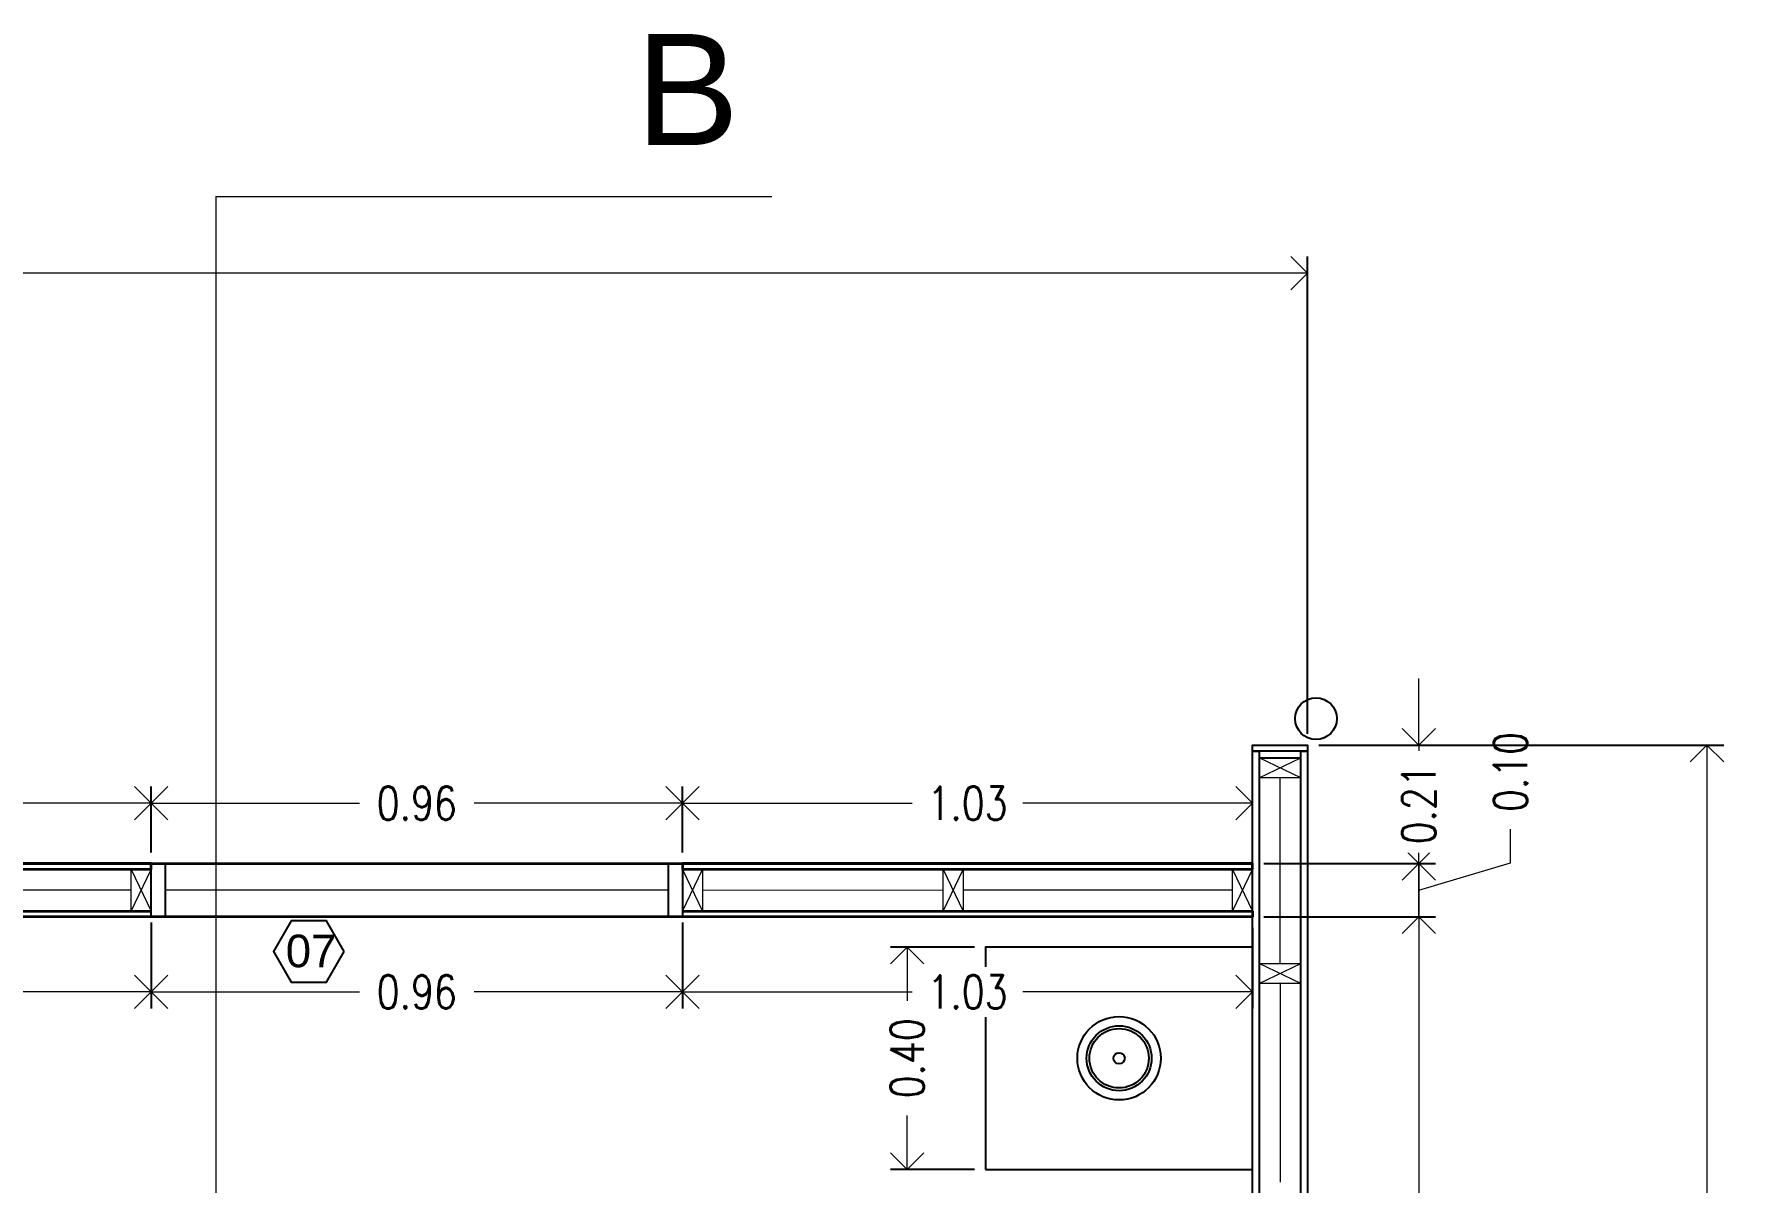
# Model space of a CAD drawing. Header units: inches. Extents: x -102.5 to -49.9, y 36.2 to 69.9.
# Drawn here: x -78.581 to -75.528, y 67.718 to 69.783 of the extents above; entities that cross this region are included whole.
import ezdxf

# ---------------------------------------------------------------- set-up
doc = ezdxf.new("R2010")
doc.units = ezdxf.units.IN
doc.header["$MEASUREMENT"] = 0
doc.layers.get('DEFPOINTS').update_dxf_attribs({"color": 210})
for name, color, linetype, lineweight in [('A-ANNO-DIMS', 3, 'Continuous', 18), ('A-DETL-MCUT', 4, 'Continuous', 25), ('A-ELEV-MBE1', 7, 'Continuous', 35), ('A-ELEV-MBE2', 4, 'Continuous', 25), ('A-SECT-MCUT', 7, 'Continuous', 35), ('A-WALL-PATT', 8, 'Continuous', 18), ('A-WALL-STUD', 3, 'Continuous', 18), ('arredi', 7, 'Continuous', 20)]:
    doc.layers.add(name, color=color, linetype=linetype, lineweight=lineweight)
doc.styles.add('E-ROMANS', font='romans.shx', dxfattribs={"width": 0.8})
doc.styles.get("Standard").update_dxf_attribs({"font": 'Arial.ttf'})
doc.dimstyles.new('Fabio1', dxfattribs={"dimscale": 0.001, "dimtxt": 60, "dimasz": 60, "dimexe": 30, "dimexo": 20, "dimgap": 30, "dimtad": 0, "dimzin": 0, "dimdsep": 46, "dimtxsty": 'E-ROMANS', "dimblk": 'OPEN90', "dimcen": 90, "dimclrd": 3, "dimclre": 3, "dimclrt": 3, "dimadec": 0, "dimazin": 0, "dimtfac": 1, "dimtmove": 1, "dimatfit": 3, "dimldrblk": 'OPEN90', "dimfxl": 1, "dimtfill": 1, "dimtolj": 1, "dimtzin": 0, "dimlwd": -1, "dimarcsym": 0})

# ---------------------------------------------------------------- blocks, each defined once
blk = doc.blocks.new('_Open90')
at = {"color": 0, "linetype": 'ByBlock', "lineweight": -2}
for p, q in [((0, 0), (-1, 0)), ((-0.5, 0.5), (0, 0)), ((0, 0), (-0.5, -0.5))]:
    blk.add_line(p, q, dxfattribs=at)
blk = doc.blocks.new('*D1476')
at = {"layer": 'A-ANNO-DIMS', "color": 3, "lineweight": -2, "transparency": 16777216}
for p, q in [((-76.8898, 68.1409), (-77.0407, 68.1409)), ((-76.8898, 67.7409), (-77.0407, 67.7409))]:
    blk.add_line(p, q, dxfattribs=at)
at = {"layer": 'A-ANNO-DIMS', "color": 3, "transparency": 16777216}
for p, q in [((-77.0107, 68.0809), (-77.0107, 68.0441)), ((-77.0107, 67.8009), (-77.0107, 67.8378))]:
    blk.add_line(p, q, dxfattribs=at)
at = {"layer": 'DEFPOINTS', "color": 0, "transparency": 16777216}
for p in [(-76.8698, 68.1409), (-77.0107, 67.7409), (-76.8698, 67.7409)]:
    blk.add_point(p, dxfattribs=at)
at = {"layer": 'A-ANNO-DIMS', "color": 3, "transparency": 16777216, "xscale": 0.06, "yscale": 0.06, "zscale": 0.06}
for p, rotation in [((-77.0107, 68.1409), 90), ((-77.0107, 67.7409), 270)]:
    blk.add_blockref('_Open90', p, dxfattribs=dict(at, rotation=rotation))
at = {"layer": 'A-ANNO-DIMS', "color": 3, "transparency": 16777216, "insert": (-77.0107, 67.9409), "char_height": 0.06, "attachment_point": 5, "rotation": 90, "style": 'E-ROMANS', "bg_fill": 3, "box_fill_scale": 1.25, "bg_fill_color": 256, "bg_fill_true_color": 13158600, "bg_fill_transparency": 0}
blk.add_mtext('\\A1;0.40', dxfattribs=at)
blk = doc.blocks.new('*D1481')
at = {"layer": 'A-ANNO-DIMS', "color": 3, "lineweight": -2, "transparency": 16777216}
for p, q in [((-78.3703, 68.1852), (-78.3703, 68.0302)), ((-77.415, 68.1852), (-77.415, 68.0302))]:
    blk.add_line(p, q, dxfattribs=at)
at = {"layer": 'A-ANNO-DIMS', "color": 3, "transparency": 16777216}
for p, q in [((-78.3103, 68.0602), (-77.9958, 68.0602)), ((-77.475, 68.0602), (-77.7895, 68.0602))]:
    blk.add_line(p, q, dxfattribs=at)
at = {"layer": 'DEFPOINTS', "color": 0, "transparency": 16777216}
for p in [(-78.3703, 68.2052), (-77.415, 68.2052), (-77.415, 68.0602)]:
    blk.add_point(p, dxfattribs=at)
at = {"layer": 'A-ANNO-DIMS', "color": 3, "transparency": 16777216, "xscale": 0.06, "yscale": 0.06, "zscale": 0.06, "rotation": 180}
blk.add_blockref('_Open90', (-78.3703, 68.0602), dxfattribs=at)
at = {"layer": 'A-ANNO-DIMS', "color": 3, "transparency": 16777216, "xscale": 0.06, "yscale": 0.06, "zscale": 0.06}
blk.add_blockref('_Open90', (-77.415, 68.0602), dxfattribs=at)
at = {"layer": 'A-ANNO-DIMS', "color": 3, "transparency": 16777216, "insert": (-77.8927, 68.0602), "char_height": 0.06, "attachment_point": 5, "style": 'E-ROMANS', "bg_fill": 3, "box_fill_scale": 1.25, "bg_fill_color": 256, "bg_fill_true_color": 13158600, "bg_fill_transparency": 0}
blk.add_mtext('\\A1;0.96', dxfattribs=at)
blk = doc.blocks.new('*D1482')
at = {"layer": 'A-ANNO-DIMS', "color": 3, "lineweight": -2, "transparency": 16777216}
for p, q in [((-79.3778, 68.1852), (-79.3778, 68.0302)), ((-78.3703, 68.1752), (-78.3703, 68.0302))]:
    blk.add_line(p, q, dxfattribs=at)
at = {"layer": 'A-ANNO-DIMS', "color": 3, "transparency": 16777216}
for p, q in [((-79.3178, 68.0602), (-78.9669, 68.0602)), ((-78.4303, 68.0602), (-78.7812, 68.0602))]:
    blk.add_line(p, q, dxfattribs=at)
at = {"layer": 'DEFPOINTS', "color": 0, "transparency": 16777216}
for p in [(-79.3778, 68.2052), (-78.3703, 68.1952), (-79.3778, 68.0602)]:
    blk.add_point(p, dxfattribs=at)
at = {"layer": 'A-ANNO-DIMS', "color": 3, "transparency": 16777216, "xscale": 0.06, "yscale": 0.06, "zscale": 0.06, "rotation": 180}
blk.add_blockref('_Open90', (-79.3778, 68.0602), dxfattribs=at)
at = {"layer": 'A-ANNO-DIMS', "color": 3, "transparency": 16777216, "xscale": 0.06, "yscale": 0.06, "zscale": 0.06}
blk.add_blockref('_Open90', (-78.3703, 68.0602), dxfattribs=at)
at = {"layer": 'A-ANNO-DIMS', "color": 3, "transparency": 16777216, "insert": (-78.874, 68.0602), "char_height": 0.06, "attachment_point": 5, "style": 'E-ROMANS', "bg_fill": 3, "box_fill_scale": 1.25, "bg_fill_color": 256, "bg_fill_true_color": 13158600, "bg_fill_transparency": 0}
blk.add_mtext('\\A1;1.01', dxfattribs=at)
blk = doc.blocks.new('*D1483')
at = {"layer": 'A-ANNO-DIMS', "color": 3, "lineweight": -2, "transparency": 16777216}
for p, q in [((-77.415, 68.1852), (-77.415, 68.0302)), ((-76.3898, 68.1752), (-76.3898, 68.0302))]:
    blk.add_line(p, q, dxfattribs=at)
at = {"layer": 'A-ANNO-DIMS', "color": 3, "transparency": 16777216}
for p, q in [((-77.355, 68.0602), (-77.0021, 68.0602)), ((-76.4498, 68.0602), (-76.8027, 68.0602))]:
    blk.add_line(p, q, dxfattribs=at)
at = {"layer": 'DEFPOINTS', "color": 0, "transparency": 16777216}
for p in [(-77.415, 68.2052), (-76.3898, 68.1952), (-76.3898, 68.0602)]:
    blk.add_point(p, dxfattribs=at)
at = {"layer": 'A-ANNO-DIMS', "color": 3, "transparency": 16777216, "xscale": 0.06, "yscale": 0.06, "zscale": 0.06, "rotation": 180}
blk.add_blockref('_Open90', (-77.415, 68.0602), dxfattribs=at)
at = {"layer": 'A-ANNO-DIMS', "color": 3, "transparency": 16777216, "xscale": 0.06, "yscale": 0.06, "zscale": 0.06}
blk.add_blockref('_Open90', (-76.3898, 68.0602), dxfattribs=at)
at = {"layer": 'A-ANNO-DIMS', "color": 3, "transparency": 16777216, "insert": (-76.9024, 68.0602), "char_height": 0.06, "attachment_point": 5, "style": 'E-ROMANS', "bg_fill": 3, "box_fill_scale": 1.25, "bg_fill_color": 256, "bg_fill_true_color": 13158600, "bg_fill_transparency": 0}
blk.add_mtext('\\A1;1.03', dxfattribs=at)
blk = doc.blocks.new('*D1565')
at = {"layer": 'A-ANNO-DIMS', "color": 3, "lineweight": -2, "transparency": 16777216}
for p, q in [((-82.5718, 68.5242), (-82.5718, 69.383)), ((-76.2908, 68.5242), (-76.2908, 69.383))]:
    blk.add_line(p, q, dxfattribs=at)
at = {"layer": 'A-ANNO-DIMS', "color": 3, "transparency": 16777216}
for p, q in [((-82.5118, 69.353), (-79.5333, 69.353)), ((-76.3508, 69.353), (-79.3293, 69.353))]:
    blk.add_line(p, q, dxfattribs=at)
at = {"layer": 'DEFPOINTS', "color": 0, "transparency": 16777216}
for p in [(-82.5718, 69.353), (-82.5718, 68.5042), (-76.2908, 68.5042)]:
    blk.add_point(p, dxfattribs=at)
at = {"layer": 'A-ANNO-DIMS', "color": 3, "transparency": 16777216, "xscale": 0.06, "yscale": 0.06, "zscale": 0.06, "rotation": 180}
blk.add_blockref('_Open90', (-82.5718, 69.353), dxfattribs=at)
at = {"layer": 'A-ANNO-DIMS', "color": 3, "transparency": 16777216, "xscale": 0.06, "yscale": 0.06, "zscale": 0.06}
blk.add_blockref('_Open90', (-76.2908, 69.353), dxfattribs=at)
at = {"layer": 'A-ANNO-DIMS', "color": 3, "transparency": 16777216, "insert": (-79.4313, 69.353), "char_height": 0.06, "attachment_point": 5, "style": 'E-ROMANS', "bg_fill": 3, "box_fill_scale": 1.25, "bg_fill_color": 256, "bg_fill_true_color": 13158600, "bg_fill_transparency": 0}
blk.add_mtext('\\A1;6.28', dxfattribs=at)
blk = doc.blocks.new('*D1567')
at = {"layer": 'A-ANNO-DIMS', "color": 3, "lineweight": -2, "transparency": 16777216}
for p, q in [((-78.3703, 68.3112), (-78.3703, 68.4295)), ((-77.415, 68.3112), (-77.415, 68.4295))]:
    blk.add_line(p, q, dxfattribs=at)
at = {"layer": 'A-ANNO-DIMS', "color": 3, "transparency": 16777216}
for p, q in [((-78.3103, 68.3995), (-77.9958, 68.3995)), ((-77.475, 68.3995), (-77.7895, 68.3995))]:
    blk.add_line(p, q, dxfattribs=at)
at = {"layer": 'DEFPOINTS', "color": 0, "transparency": 16777216}
for p in [(-77.415, 68.3995), (-78.3703, 68.2912), (-77.415, 68.2912)]:
    blk.add_point(p, dxfattribs=at)
at = {"layer": 'A-ANNO-DIMS', "color": 3, "transparency": 16777216, "xscale": 0.06, "yscale": 0.06, "zscale": 0.06, "rotation": 180}
blk.add_blockref('_Open90', (-78.3703, 68.3995), dxfattribs=at)
at = {"layer": 'A-ANNO-DIMS', "color": 3, "transparency": 16777216, "xscale": 0.06, "yscale": 0.06, "zscale": 0.06}
blk.add_blockref('_Open90', (-77.415, 68.3995), dxfattribs=at)
at = {"layer": 'A-ANNO-DIMS', "color": 3, "transparency": 16777216, "insert": (-77.8927, 68.3995), "char_height": 0.06, "attachment_point": 5, "style": 'E-ROMANS', "bg_fill": 3, "box_fill_scale": 1.25, "bg_fill_color": 256, "bg_fill_true_color": 13158600, "bg_fill_transparency": 0}
blk.add_mtext('\\A1;0.96', dxfattribs=at)
blk = doc.blocks.new('*D1569')
at = {"layer": 'A-ANNO-DIMS', "color": 3, "lineweight": -2, "transparency": 16777216}
for p, q in [((-80.4258, 68.3112), (-80.4258, 68.4295)), ((-78.3703, 68.3112), (-78.3703, 68.4295))]:
    blk.add_line(p, q, dxfattribs=at)
at = {"layer": 'A-ANNO-DIMS', "color": 3, "transparency": 16777216}
for p, q in [((-80.3658, 68.3995), (-79.5012, 68.3995)), ((-78.4303, 68.3995), (-79.2949, 68.3995))]:
    blk.add_line(p, q, dxfattribs=at)
at = {"layer": 'DEFPOINTS', "color": 0, "transparency": 16777216}
for p in [(-78.3703, 68.3995), (-80.4258, 68.2912), (-78.3703, 68.2912)]:
    blk.add_point(p, dxfattribs=at)
at = {"layer": 'A-ANNO-DIMS', "color": 3, "transparency": 16777216, "xscale": 0.06, "yscale": 0.06, "zscale": 0.06, "rotation": 180}
blk.add_blockref('_Open90', (-80.4258, 68.3995), dxfattribs=at)
at = {"layer": 'A-ANNO-DIMS', "color": 3, "transparency": 16777216, "xscale": 0.06, "yscale": 0.06, "zscale": 0.06}
blk.add_blockref('_Open90', (-78.3703, 68.3995), dxfattribs=at)
at = {"layer": 'A-ANNO-DIMS', "color": 3, "transparency": 16777216, "insert": (-79.398, 68.3995), "char_height": 0.06, "attachment_point": 5, "style": 'E-ROMANS', "bg_fill": 3, "box_fill_scale": 1.25, "bg_fill_color": 256, "bg_fill_true_color": 13158600, "bg_fill_transparency": 0}
blk.add_mtext('\\A1;2.06', dxfattribs=at)
blk = doc.blocks.new('*D1570')
at = {"layer": 'A-ANNO-DIMS', "color": 3, "lineweight": -2, "transparency": 16777216}
for p, q in [((-77.415, 68.3112), (-77.415, 68.4295)), ((-76.3898, 68.3112), (-76.3898, 68.4295))]:
    blk.add_line(p, q, dxfattribs=at)
at = {"layer": 'A-ANNO-DIMS', "color": 3, "transparency": 16777216}
for p, q in [((-77.355, 68.3995), (-77.0021, 68.3995)), ((-76.4498, 68.3995), (-76.8027, 68.3995))]:
    blk.add_line(p, q, dxfattribs=at)
at = {"layer": 'DEFPOINTS', "color": 0, "transparency": 16777216}
for p in [(-76.3898, 68.3995), (-77.415, 68.2912), (-76.3898, 68.2912)]:
    blk.add_point(p, dxfattribs=at)
at = {"layer": 'A-ANNO-DIMS', "color": 3, "transparency": 16777216, "xscale": 0.06, "yscale": 0.06, "zscale": 0.06, "rotation": 180}
blk.add_blockref('_Open90', (-77.415, 68.3995), dxfattribs=at)
at = {"layer": 'A-ANNO-DIMS', "color": 3, "transparency": 16777216, "xscale": 0.06, "yscale": 0.06, "zscale": 0.06}
blk.add_blockref('_Open90', (-76.3898, 68.3995), dxfattribs=at)
at = {"layer": 'A-ANNO-DIMS', "color": 3, "transparency": 16777216, "insert": (-76.9024, 68.3995), "char_height": 0.06, "attachment_point": 5, "style": 'E-ROMANS', "bg_fill": 3, "box_fill_scale": 1.25, "bg_fill_color": 256, "bg_fill_true_color": 13158600, "bg_fill_transparency": 0}
blk.add_mtext('\\A1;1.03', dxfattribs=at)
blk = doc.blocks.new('*D1572')
at = {"layer": 'A-ANNO-DIMS', "color": 3, "transparency": 16777216}
for p, q in [((-76.091, 68.3512), (-76.091, 68.4112)), ((-75.926, 68.2927), (-75.926, 68.3527)), ((-76.091, 68.2432), (-75.926, 68.2927)), ((-76.091, 68.1952), (-76.091, 68.2912)), ((-76.091, 68.1952), (-76.091, 68.2912)), ((-76.091, 68.1352), (-76.091, 68.0752))]:
    blk.add_line(p, q, dxfattribs=at)
at = {"layer": 'A-ANNO-DIMS', "color": 3, "lineweight": -2, "transparency": 16777216}
for p, q in [((-76.3698, 68.2912), (-76.061, 68.2912)), ((-76.3698, 68.1952), (-76.061, 68.1952))]:
    blk.add_line(p, q, dxfattribs=at)
at = {"layer": 'DEFPOINTS', "color": 0, "transparency": 16777216}
for p in [(-76.3898, 68.2912), (-76.091, 68.2912), (-76.3898, 68.1952)]:
    blk.add_point(p, dxfattribs=at)
at = {"layer": 'A-ANNO-DIMS', "color": 3, "transparency": 16777216, "xscale": 0.06, "yscale": 0.06, "zscale": 0.06}
for p, rotation in [((-76.091, 68.2912), 270), ((-76.091, 68.1952), 90)]:
    blk.add_blockref('_Open90', p, dxfattribs=dict(at, rotation=rotation))
at = {"layer": 'A-ANNO-DIMS', "color": 3, "transparency": 16777216, "insert": (-75.926, 68.4559), "char_height": 0.06, "attachment_point": 5, "rotation": 90, "style": 'E-ROMANS', "bg_fill": 3, "box_fill_scale": 1.25, "bg_fill_color": 256, "bg_fill_true_color": 13158600, "bg_fill_transparency": 0}
blk.add_mtext('\\A1;0.10', dxfattribs=at)
blk = doc.blocks.new('*D1573')
at = {"layer": 'A-ANNO-DIMS', "color": 3, "lineweight": -2, "transparency": 16777216}
for p, q in [((-76.3698, 68.1952), (-76.061, 68.1952)), ((-76.3698, 64.8952), (-76.061, 64.8952))]:
    blk.add_line(p, q, dxfattribs=at)
at = {"layer": 'A-ANNO-DIMS', "color": 3, "transparency": 16777216}
for p, q in [((-76.091, 68.1352), (-76.091, 66.6483)), ((-76.091, 64.9552), (-76.091, 66.4421))]:
    blk.add_line(p, q, dxfattribs=at)
at = {"layer": 'DEFPOINTS', "color": 0, "transparency": 16777216}
for p in [(-76.3898, 68.1952), (-76.3898, 64.8952), (-76.091, 64.8952)]:
    blk.add_point(p, dxfattribs=at)
at = {"layer": 'A-ANNO-DIMS', "color": 3, "transparency": 16777216, "xscale": 0.06, "yscale": 0.06, "zscale": 0.06}
for p, rotation in [((-76.091, 68.1952), 90), ((-76.091, 64.8952), 270)]:
    blk.add_blockref('_Open90', p, dxfattribs=dict(at, rotation=rotation))
at = {"layer": 'A-ANNO-DIMS', "color": 3, "transparency": 16777216, "insert": (-76.091, 66.5452), "char_height": 0.06, "attachment_point": 5, "rotation": 90, "style": 'E-ROMANS', "bg_fill": 3, "box_fill_scale": 1.25, "bg_fill_color": 256, "bg_fill_true_color": 13158600, "bg_fill_transparency": 0}
blk.add_mtext('\\A1;3.30', dxfattribs=at)
blk = doc.blocks.new('*D1171')
at = {"layer": 'A-ANNO-DIMS', "color": 3, "transparency": 16777216}
for p, q in [((-76.091, 68.5642), (-76.091, 68.6242)), ((-76.091, 68.5042), (-76.091, 68.494)), ((-76.091, 68.2912), (-76.091, 68.3015)), ((-76.091, 68.2312), (-76.091, 68.1712))]:
    blk.add_line(p, q, dxfattribs=at)
at = {"layer": 'A-ANNO-DIMS', "color": 3, "lineweight": -2, "transparency": 16777216}
for p, q in [((-76.2708, 68.5042), (-76.061, 68.5042)), ((-76.2828, 68.2912), (-76.061, 68.2912))]:
    blk.add_line(p, q, dxfattribs=at)
at = {"layer": 'DEFPOINTS', "color": 0, "transparency": 16777216}
for p in [(-76.2908, 68.5042), (-76.3028, 68.2912), (-76.091, 68.2912)]:
    blk.add_point(p, dxfattribs=at)
at = {"layer": 'A-ANNO-DIMS', "color": 3, "transparency": 16777216, "xscale": 0.06, "yscale": 0.06, "zscale": 0.06}
for p, rotation in [((-76.091, 68.5042), 270), ((-76.091, 68.2912), 90)]:
    blk.add_blockref('_Open90', p, dxfattribs=dict(at, rotation=rotation))
at = {"layer": 'A-ANNO-DIMS', "color": 3, "transparency": 16777216, "insert": (-76.091, 68.3977), "char_height": 0.06, "attachment_point": 5, "rotation": 90, "style": 'E-ROMANS', "bg_fill": 3, "box_fill_scale": 1.25, "bg_fill_color": 256, "bg_fill_true_color": 13158600, "bg_fill_transparency": 0}
blk.add_mtext('\\A1;0.21', dxfattribs=at)
blk = doc.blocks.new('*D1167')
at = {"layer": 'A-ANNO-DIMS', "color": 3, "lineweight": -2, "transparency": 16777216}
for p, q in [((-76.2708, 68.5042), (-75.5427, 68.5042)), ((-76.2708, 61.0322), (-75.5427, 61.0322))]:
    blk.add_line(p, q, dxfattribs=at)
at = {"layer": 'A-ANNO-DIMS', "color": 3, "transparency": 16777216}
for p, q in [((-75.5727, 68.4442), (-75.5727, 64.8714)), ((-75.5727, 61.0922), (-75.5727, 64.6651))]:
    blk.add_line(p, q, dxfattribs=at)
at = {"layer": 'DEFPOINTS', "color": 0, "transparency": 16777216}
for p in [(-76.2908, 68.5042), (-76.2908, 61.0322), (-75.5727, 61.0322)]:
    blk.add_point(p, dxfattribs=at)
at = {"layer": 'A-ANNO-DIMS', "color": 3, "transparency": 16777216, "xscale": 0.06, "yscale": 0.06, "zscale": 0.06}
for p, rotation in [((-75.5727, 68.5042), 90), ((-75.5727, 61.0322), 270)]:
    blk.add_blockref('_Open90', p, dxfattribs=dict(at, rotation=rotation))
at = {"layer": 'A-ANNO-DIMS', "color": 3, "transparency": 16777216, "insert": (-75.5727, 64.7682), "char_height": 0.06, "attachment_point": 5, "rotation": 90, "style": 'E-ROMANS', "bg_fill": 3, "box_fill_scale": 1.25, "bg_fill_color": 256, "bg_fill_true_color": 13158600, "bg_fill_transparency": 0}
blk.add_mtext('\\A1;7.47', dxfattribs=at)

msp = doc.modelspace()

# ---------------------------------------------------------------- linework, layer by layer
msp.add_line((-76.3778, 68.4812), (-76.3028, 68.4812))
at = {"lineweight": 20}
for p, q in [((-77.2187, 68.2912), (-77.9261, 68.2912)), ((-76.4148, 68.2912), (-77.1937, 68.2912)), ((-78.3453, 68.2437), (-77.44, 68.2437))]:
    msp.add_line(p, q, dxfattribs=at)
msp.add_lwpolyline([(-76.2908, 68.4932), (-76.3898, 68.4932), (-76.3898, 68.5042), (-76.2908, 68.5042), (-76.2908, 68.4932)])
at = {"color": 7, "true_color": 0xffffff}
for points in [[(-78.3453, 68.1952), (-78.3703, 68.1952), (-78.3703, 68.2912), (-78.3453, 68.2912)], [(-77.415, 68.1952), (-77.44, 68.1952), (-77.44, 68.2912), (-77.415, 68.2912)]]:
    msp.add_lwpolyline(points, close=True, dxfattribs=at)
msp.add_lwpolyline([(-76.8698, 67.7409), (-76.3898, 67.7409), (-76.3898, 68.1409), (-76.8698, 68.1409)], close=True)
for radius in [0.075, 0.0584, 0.0534, 0.01]:
    msp.add_circle((-76.6298, 67.9409), radius)
at = {"layer": 'A-DETL-MCUT'}
for points in [[(-76.3898, 67.2932), (-76.3898, 68.4932), (-76.3778, 68.4932), (-76.3778, 67.2932)], [(-76.3028, 67.2932), (-76.3028, 68.4932), (-76.2908, 68.4932), (-76.2908, 67.2932)]]:
    msp.add_lwpolyline(points, close=True, dxfattribs=at)
at = {"layer": 'A-ELEV-MBE1'}
msp.add_line((-82.4728, 68.2912), (-76.3898, 68.2912), dxfattribs=at)
at = {"layer": 'A-ELEV-MBE2'}
msp.add_line((-76.3028, 61.0912), (-76.3028, 68.4932), dxfattribs=at)
at = {"layer": 'A-ELEV-MBE2', "ltscale": 0.05}
msp.add_circle((-76.2758, 68.5518), 0.0375, dxfattribs=at)
at = {"layer": 'A-SECT-MCUT'}
msp.add_lwpolyline([(-77.415, 68.2052), (-76.3898, 68.2052), (-76.3898, 68.1952), (-79.3678, 68.1952), (-79.3678, 68.2052), (-78.3703, 68.2052)], dxfattribs=at)
at = {"layer": 'A-WALL-PATT', "ltscale": 0.1}
for p, q in [((-76.3403, 68.1112), (-76.3403, 68.4452)), ((-78.4063, 68.2434), (-79.0778, 68.2428)), ((-76.946, 68.2431), (-77.379, 68.2427)), ((-76.4258, 68.2434), (-76.91, 68.2431)), ((-76.3403, 68.0752), (-76.3403, 67.7182))]:
    msp.add_line(p, q, dxfattribs=at)
at = {"layer": 'arredi'}
for q in [(-78.254, 60.3233), (-77.254, 69.4912)]:
    msp.add_line((-78.254, 69.4912), q, dxfattribs=at)

# ---------------------------------------------------------------- texts
at = {"insert": (-77.4993, 69.7833), "char_height": 0.2, "attachment_point": 1}
msp.add_mtext_dynamic_manual_height_columns('B', width=0.365615, gutter_width=1, heights=[0], dxfattribs=at)

# ---------------------------------------------------------------- next in the draw order: dimensions: what is measured, and where the dimension line sits
at = {"layer": 'A-ANNO-DIMS'}
for base, p1, p2, picture, middle in [((-82.5718, 69.353), (-76.2908, 68.5042), (-82.5718, 68.5042), '*D1565', (-79.4313, 69.353)), ((-77.415, 68.3995), (-78.3703, 68.2912), (-77.415, 68.2912), '*D1567', (-77.8927, 68.3995)), ((-77.415, 68.0602), (-78.3703, 68.2052), (-77.415, 68.2052), '*D1481', (-77.8927, 68.0602))]:
    dim = msp.add_linear_dim(base=base, p1=p1, p2=p2, dimstyle='Fabio1', dxfattribs=at)
    dim.commit()
    dim.dimension.update_dxf_attribs({"geometry": picture, "text_midpoint": middle})
dim = msp.add_linear_dim(base=(-77.0107, 67.7409), p1=(-76.8698, 68.1409), p2=(-76.8698, 67.7409), angle=90, dimstyle='Fabio1', dxfattribs=at)
dim.commit()
dim.dimension.update_dxf_attribs({"geometry": '*D1476', "text_midpoint": (-77.0107, 67.9409)})

# ---------------------------------------------------------------- next in the draw order: linework, layer by layer
at = {"color": 7}
msp.add_lwpolyline([(-78.0232, 68.1328), (-78.055, 68.1879), (-78.1187, 68.1879), (-78.1505, 68.1328), (-78.1187, 68.0777), (-78.055, 68.0777)], close=True, dxfattribs=at)

# ---------------------------------------------------------------- next in the draw order: texts
msp.add_text('07', height=0.05865).set_placement((-78.1283, 68.1046))

# ---------------------------------------------------------------- next in the draw order: dimensions: what is measured, and where the dimension line sits
at = {"layer": 'A-ANNO-DIMS'}
for base, p1, p2, picture, middle in [((-78.3703, 68.3995), (-80.4258, 68.2912), (-78.3703, 68.2912), '*D1569', (-79.398, 68.3995)), ((-76.3898, 68.3995), (-77.415, 68.2912), (-76.3898, 68.2912), '*D1570', (-76.9024, 68.3995)), ((-79.3778, 68.0602), (-78.3703, 68.1952), (-79.3778, 68.2052), '*D1482', (-78.874, 68.0602)), ((-76.3898, 68.0602), (-77.415, 68.2052), (-76.3898, 68.1952), '*D1483', (-76.9024, 68.0602))]:
    dim = msp.add_linear_dim(base=base, p1=p1, p2=p2, dimstyle='Fabio1', dxfattribs=at)
    dim.commit()
    dim.dimension.update_dxf_attribs({"geometry": picture, "text_midpoint": middle})

# ---------------------------------------------------------------- next in the draw order: linework, layer by layer
at = {"layer": 'A-SECT-MCUT'}
msp.add_lwpolyline([(-80.4258, 68.2912), (-80.4258, 68.2812), (-78.3703, 68.2813), (-78.3703, 68.2913)], close=True, dxfattribs=at)
at = {"layer": 'A-WALL-STUD'}
for p, q in [((-78.4063, 68.2054), (-78.3703, 68.2804)), ((-78.4063, 68.2804), (-78.3703, 68.2054)), ((-77.415, 68.2052), (-77.379, 68.2802)), ((-77.415, 68.2802), (-77.379, 68.2052)), ((-76.946, 68.2056), (-76.91, 68.2806)), ((-76.946, 68.2806), (-76.91, 68.2056))]:
    msp.add_line(p, q, dxfattribs=at)
for points in [[(-78.4063, 68.2054), (-78.4063, 68.2804), (-78.3703, 68.2804), (-78.3703, 68.2054)], [(-77.415, 68.2052), (-77.415, 68.2802), (-77.379, 68.2802), (-77.379, 68.2052)], [(-76.946, 68.2056), (-76.946, 68.2806), (-76.91, 68.2806), (-76.91, 68.2056)]]:
    msp.add_lwpolyline(points, close=True, dxfattribs=at)

# ---------------------------------------------------------------- next in the draw order: dimensions: what is measured, and where the dimension line sits
at = {"layer": 'A-ANNO-DIMS'}
dim = msp.add_linear_dim(base=(-76.091, 68.2912), p1=(-76.3898, 68.1952), p2=(-76.3898, 68.2912), angle=90, dimstyle='Fabio1', dxfattribs=at)
dim.commit()
dim.dimension.update_dxf_attribs({"geometry": '*D1572', "text_midpoint": (-75.926, 68.3827)})

# ---------------------------------------------------------------- next in the draw order: linework, layer by layer
at = {"layer": 'A-SECT-MCUT'}
msp.add_lwpolyline([(-77.415, 68.2912), (-77.415, 68.2812), (-76.3898, 68.2812), (-76.3898, 68.2912)], close=True, dxfattribs=at)

# ---------------------------------------------------------------- next in the draw order: dimensions: what is measured, and where the dimension line sits
at = {"layer": 'A-ANNO-DIMS'}
dim = msp.add_linear_dim(base=(-76.091, 64.8952), p1=(-76.3898, 68.1952), p2=(-76.3898, 64.8952), angle=90, dimstyle='Fabio1', dxfattribs=at)
dim.commit()
dim.dimension.update_dxf_attribs({"geometry": '*D1573', "text_midpoint": (-76.091, 66.5452)})

# ---------------------------------------------------------------- next in the draw order: linework, layer by layer
at = {"layer": 'A-WALL-STUD'}
for p, q in [((-76.4258, 68.2052), (-76.3898, 68.2802)), ((-76.4258, 68.2802), (-76.3898, 68.2052))]:
    msp.add_line(p, q, dxfattribs=at)
msp.add_lwpolyline([(-76.4258, 68.2052), (-76.4258, 68.2802), (-76.3898, 68.2802), (-76.3898, 68.2052)], close=True, dxfattribs=at)

# ---------------------------------------------------------------- next in the draw order: dimensions: what is measured, and where the dimension line sits
at = {"layer": 'A-ANNO-DIMS'}
dim = msp.add_linear_dim(base=(-76.091, 68.2912), p1=(-76.2908, 68.5042), p2=(-76.3028, 68.2912), angle=90, dimstyle='Fabio1', dxfattribs=at)
dim.commit()
dim.dimension.update_dxf_attribs({"geometry": '*D1171', "text_midpoint": (-76.091, 68.3977)})

# ---------------------------------------------------------------- next in the draw order: dimensions: what is measured, and where the dimension line sits
dim = msp.add_linear_dim(base=(-75.5727, 61.0322), p1=(-76.2908, 68.5042), p2=(-76.2908, 61.0322), angle=90, dimstyle='Fabio1', dxfattribs=at)
dim.commit()
dim.dimension.update_dxf_attribs({"geometry": '*D1167', "text_midpoint": (-75.5727, 64.7682)})

# ---------------------------------------------------------------- next in the draw order: linework, layer by layer
at = {"layer": 'A-WALL-STUD'}
for p, q in [((-76.3028, 68.4452), (-76.3778, 68.4812)), ((-76.3778, 68.4452), (-76.3028, 68.4812)), ((-76.3028, 68.0752), (-76.3778, 68.1112)), ((-76.3778, 68.0752), (-76.3028, 68.1112))]:
    msp.add_line(p, q, dxfattribs=at)
for points in [[(-76.3028, 68.4452), (-76.3778, 68.4452), (-76.3778, 68.4812), (-76.3028, 68.4812)], [(-76.3028, 68.0752), (-76.3778, 68.0752), (-76.3778, 68.1112), (-76.3028, 68.1112)]]:
    msp.add_lwpolyline(points, close=True, dxfattribs=at)

doc.saveas('drawing.dxf')
